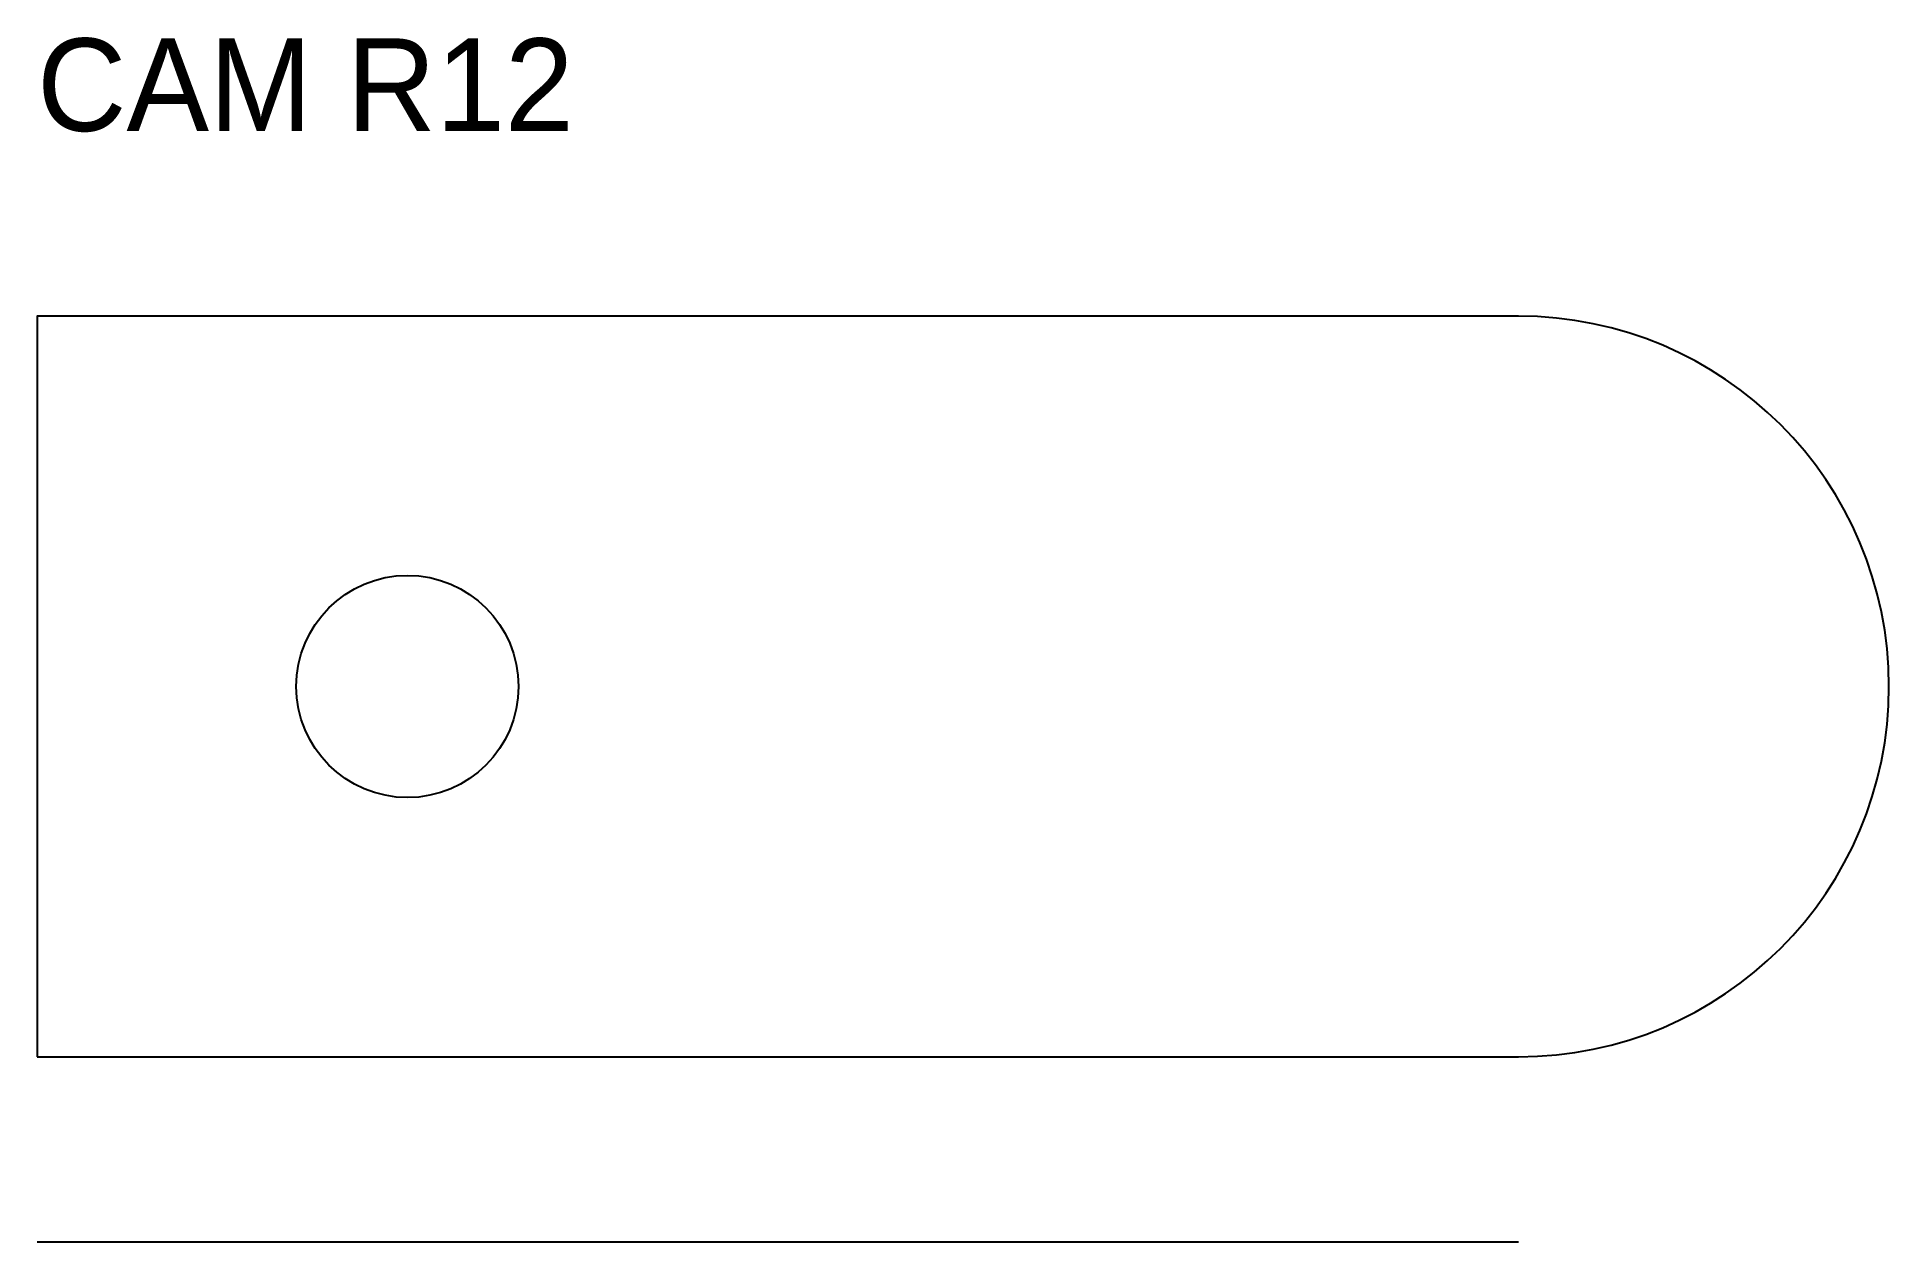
# Model space of a CAD drawing. Header units: metres. Extents: x 0 to 50, y -5 to 27.5.
import ezdxf

# ---------------------------------------------------------------- set-up
doc = ezdxf.new("R2010")
doc.units = ezdxf.units.M

msp = doc.modelspace()

# ---------------------------------------------------------------- linework, layer by layer
msp.add_lwpolyline([(0, 0), (40, 0, 1), (40, 20), (0, 20)], format="xyb", close=True)
at = {"layer": 'DIRY'}
msp.add_circle((10, 10), 3, dxfattribs=at)
at = {"layer": 'KONTURA'}
msp.add_line((0, -5), (40, -5), dxfattribs=at)

# ---------------------------------------------------------------- texts
msp.add_text('CAM R12', height=2.5).set_placement((0, 25))

doc.saveas('drawing.dxf')
